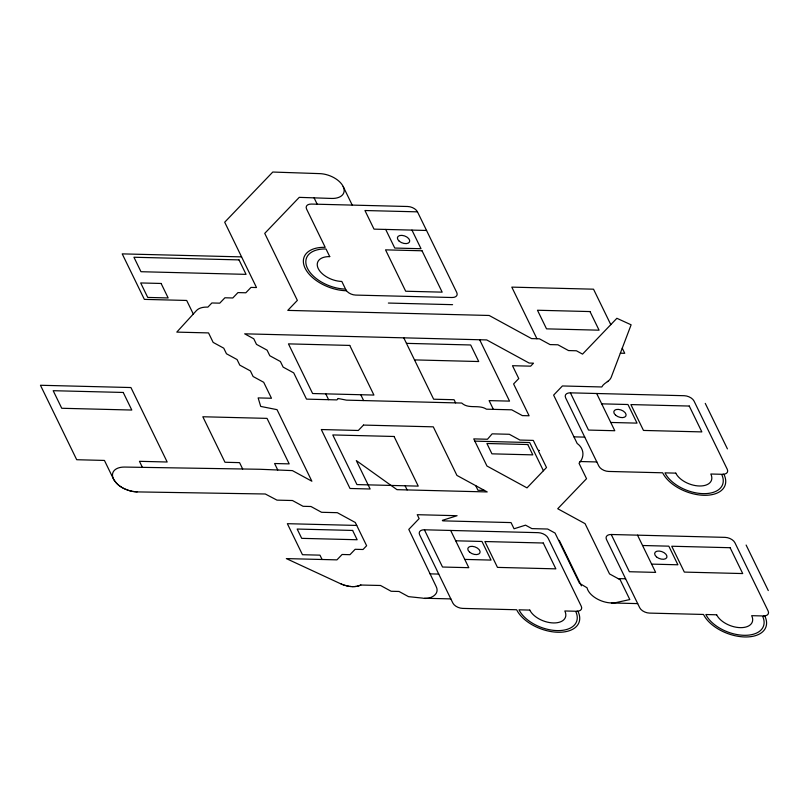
<?xml version="1.0" encoding="UTF-8"?>
<svg xmlns="http://www.w3.org/2000/svg" width="809" height="809" viewBox="0 0 809 809"><rect width="100%" height="100%" fill="white"/><g stroke="black" fill="none" stroke-linecap="round" stroke-linejoin="round"><path stroke-width="1.21" d="M360.875 584.988C354.362 588.062 346.656 586.414 340.336 583.633L286.335 558.594L336.938 559.868L342.096 554.489L349.973 554.681L355.141 549.301L363.019 549.493L366.619 545.731L355.313 522.503L337.313 512.684L321.557 512.289L310.959 506.505L303.072 506.303L292.474 500.518L276.971 500.134L265.312 493.996L137.267 491.902C127.792 491.437 117.224 487.008 113.038 477.988A19.345 11.093 20.6 0 1 124.738 467.066L259.881 469.271L292.403 470.605L311.869 481.224L277.022 409.647L260.71 406.421L258.142 397.907L271.47 398.25L263.704 382.293L253.106 376.509L250.385 370.916L239.788 365.132L237.067 359.55L226.469 353.766L223.749 348.183L213.151 342.399L208.54 332.914L176.787 332.115L196.476 310.555A19.345 11.093 20.6 0 1 206.952 307.096L207.873 307.137L211.877 302.971L219.755 303.163L224.912 297.783L232.8 297.975L237.957 292.595L245.835 292.787L251.002 287.407L256.504 287.539L224.7 222.212L272.775 172.044L319.818 173.632A19.345 11.093 20.6 0 1 342.571 185.413L343.228 186.626A19.345 11.093 20.6 0 1 331.468 198.438L299.249 197.356L264.735 233.376L297.358 300.392L287.771 310.393L489.162 315.47L531.564 338.607L539.441 338.809L550.039 344.594L557.917 344.786L568.515 350.57L576.402 350.772L582.541 354.12L616.883 318.291L631.121 324.803L611.048 377.712C609.157 381.878 603.878 382.768 601.805 386.965L562.397 385.964L553.629 395.116L577.161 443.453C583.926 448.257 585.008 456.863 579.022 463.274L586.535 478.685L557.725 508.74L585.069 523.656L609.541 573.925L620.139 579.709L629.806 599.56L616.367 602.513A19.345 11.093 20.6 0 1 611.564 602.948L609.824 602.857A19.345 11.093 20.6 0 1 587.051 587.779L579.517 583.319L555.055 533.06L547.653 529.025L531.887 528.621L525.537 525.162L514.049 528.773L511.035 522.584L442.745 520.854L442.351 520.349L457.085 515.707L417.242 514.696L419.143 518.599L408.798 529.399L436.071 586.343C440.531 594.746 429.387 599.894 422.47 598.104L408.494 596.638L399.019 591.47L391.141 591.268L380.543 585.483L360.794 585.028M607.923 381.302L607.367 381.626M360.207 585.322L359.57 585.574M358.923 585.817L358.215 586.009M357.507 586.191L356.749 586.323M355.99 586.454L355.191 586.525M354.382 586.596L353.543 586.616M137.156 491.892L136.286 491.852M352.704 586.626L351.834 586.576M417.484 211.847A8.06 4.621 20.6 0 0 407.675 206.497L311.354 204.07A8.06 4.621 20.6 0 0 306.581 209.056L325.208 247.321A33.857 19.416 20.6 0 0 305.124 268.264A33.857 19.416 20.6 0 0 346.353 290.755L345.847 289.723A8.06 4.621 20.6 0 0 355.657 295.083L451.978 297.51A8.06 4.621 20.6 0 0 456.761 292.524L417.484 211.847L364.95 210.522L374.011 229.139L426.555 230.464M241.578 256.888L122.21 253.874L144.366 299.381L186.687 300.452L193.3 314.034M388.371 303.051L452.585 304.669M406.462 343.36L470.676 344.978L478.726 361.532L414.521 359.904M620.351 353.199L624.74 353.311L622.252 348.183M570.396 392.84L684.232 395.712A8.06 4.621 20.6 0 1 694.041 401.062L727.271 469.321A8.06 4.621 20.6 0 1 722.488 474.307L723.954 474.347A33.857 19.416 20.6 0 1 703.881 495.29A33.857 19.416 20.6 0 1 662.662 472.8L608.661 471.445A8.06 4.621 20.6 0 1 598.842 466.085L565.622 397.826A8.06 4.621 20.6 0 1 570.396 392.84L588.517 430.075L614.789 430.732L596.668 393.498M601.704 403.843L627.966 404.51L637.027 423.127L610.765 422.46M573.945 436.86L584.745 437.123M474.853 441.148L529.683 442.533L543.415 470.747M579.861 461.524L596.83 461.949M484.439 490.426L477.957 490.264L475.722 485.673M356.739 525.435L287.357 523.686L302.465 554.711L319.97 555.156L322.083 559.494M424.401 529.794L538.228 532.666A8.06 4.621 20.6 0 1 548.047 538.015L581.277 606.275A8.06 4.621 20.6 0 1 576.493 611.27L577.95 611.301A33.857 19.416 20.6 0 1 557.876 632.254A33.857 19.416 20.6 0 1 516.658 609.753L462.667 608.398A8.06 4.621 20.6 0 1 452.848 603.039L419.618 534.779A8.06 4.621 20.6 0 1 424.401 529.794L442.523 567.028L468.795 567.685L450.674 530.461M611.25 534.496L725.086 537.368A8.06 4.621 20.6 0 1 734.906 542.718L768.125 610.987A8.06 4.621 20.6 0 1 763.352 615.973L764.808 616.003A33.857 19.416 20.6 0 1 744.735 636.956A33.857 19.416 20.6 0 1 703.517 614.456L649.516 613.101A8.06 4.621 20.6 0 1 639.707 607.741L606.477 539.482A8.06 4.621 20.6 0 1 611.25 534.496L629.382 571.73L655.644 572.388L637.522 535.164M455.7 540.796L481.972 541.464L491.033 560.081L464.771 559.413M642.558 545.499L668.831 546.166L677.891 564.783L651.619 564.116M430.095 573.864L438.751 574.087M618.096 578.597L625.61 578.789M424.563 598.245L450.835 598.903M611.422 602.948L637.694 603.605M135.406 491.801L134.516 491.7M350.843 586.525L350.064 586.424M133.627 491.589L132.727 491.427M349.175 586.313L348.274 586.151M131.816 491.255L130.906 491.033M347.364 585.979L346.454 585.767M129.996 490.81L129.096 490.537M345.544 585.544L344.644 585.271M128.196 490.264L127.296 489.93M343.744 584.988L342.854 584.664M126.406 489.607L125.537 489.233M341.964 584.331L341.095 583.956M124.677 488.848L123.838 488.434M122.998 488.009L122.199 487.544M121.299 487.018L120.642 486.583M119.793 486.017L119.196 485.552M118.498 485.016L117.851 484.46M117.133 483.822L116.638 483.317M116.071 482.74L115.566 482.144M115.07 481.547L114.635 480.951M114.221 480.344L113.867 479.737M113.493 479.049L104.432 460.432L76.703 459.724L40.45 385.266L130.927 387.541L167.18 462.01L139.451 461.312L142.394 467.359M705.266 403.388L727.422 448.894M746.12 545.044L768.277 590.56M610.795 324.642L593.523 289.187L511.804 287.124L536.933 338.738M479.656 339.75L509.539 401.122L489.101 400.607L493.369 409.354M411.953 230.1L421.024 248.717L394.752 248.05L385.691 229.432M559.272 540.341L581.418 585.858M455.619 402.892L454.082 399.727L433.644 399.211L403.772 337.838M343.158 186.475L352.218 205.092M314.094 197.861L317.189 204.212M360.784 394.741L363.615 400.566M405.107 485.794L407.119 489.93M325.754 393.852L328.596 399.686M277.75 469.999L274.595 463.517L289.187 463.881L267.031 418.374L202.826 416.756L224.973 462.263L239.565 462.637L242.67 468.998M539.016 450.492L538.511 451.109L546.5 467.521L527.003 487.878L486.957 466.024L473.75 438.893L487.463 439.247L492.145 433.846L509.316 434.281L519.914 440.056L533.293 440.399L537.914 449.885L539.016 450.492M338.223 398.513L336.898 399.899L306.5 399.13L293.728 372.888L283.13 367.104L280.41 361.522L269.812 355.738L267.091 350.155L256.493 344.371L253.773 338.789L244.682 333.824L486.735 339.932L529.137 363.059L533.515 363.17L530.643 366.164L512.501 365.708L518.761 378.561L513.604 383.951L529.096 415.775L522.341 415.604L511.733 409.819L486.472 409.182C478.635 404.146 468.654 409.485 461.737 403.044L346.464 400.142L338.223 398.513M363.494 425.079L358.326 430.469L321.304 429.539L350.004 488.484L370.138 489L356.314 460.584L396.997 489.667L487.22 491.943L456.933 475.419L433.29 426.839L363.494 425.079M422.025 250.78L385.539 249.86L405.683 291.23L442.169 292.15L422.025 250.78M239.009 259.891L133.93 257.242L140.978 271.713L246.057 274.362L239.009 259.891M161.112 283.463L140.685 282.948L147.734 297.429L168.161 297.945L161.112 283.463M590.014 311.566L537.469 310.241L546.53 328.858L599.075 330.183L590.014 311.566M349.751 345.423L288.459 343.876L312.618 393.528L373.92 395.065L349.751 345.423M689.268 406.047L630.889 404.581L643.479 430.439L701.848 431.905L689.268 406.047M123.231 392.456L53.182 390.696L61.737 408.272L131.796 410.042L123.231 392.456M394.074 436.476L332.782 434.939L356.951 484.581L418.243 486.118L394.074 436.476M527.771 444.525L486.907 443.494L491.943 453.839L532.797 454.87L527.771 444.525M675.788 473.134L664.988 472.861A31.278 17.94 20.6 0 0 703.072 493.642A31.278 17.94 20.6 0 0 721.618 474.286L710.818 474.013A19.345 11.093 20.6 0 1 699.35 485.987A19.345 11.093 20.6 0 1 675.788 473.134M352.623 530.441L297.166 529.046L301.706 538.349L357.153 539.745L352.623 530.441M543.264 543.011L484.894 541.534L497.474 567.392L555.854 568.858L543.264 543.011M730.122 547.713L671.743 546.237L684.333 572.094L742.713 573.561L730.122 547.713M529.794 610.087L518.994 609.814A31.278 17.94 20.6 0 0 557.077 630.595A31.278 17.94 20.6 0 0 575.624 611.24L564.824 610.977A19.345 11.093 20.6 0 1 553.346 622.94A19.345 11.093 20.6 0 1 529.794 610.087M716.653 614.789L705.852 614.516A31.278 17.94 20.6 0 0 743.926 635.298A31.278 17.94 20.6 0 0 762.472 615.942L751.672 615.679A19.345 11.093 20.6 0 1 740.205 627.642A19.345 11.093 20.6 0 1 716.653 614.789M329.738 256.625L326.007 248.97A31.278 17.94 20.6 0 0 307.46 268.325A31.278 17.94 20.6 0 0 345.544 289.106L341.823 281.451A19.345 11.093 20.6 0 1 318.261 268.598A19.345 11.093 20.6 0 1 329.738 256.625M469.604 552.153A6.452 3.701 20.6 0 0 479.929 552.871A6.452 3.701 20.6 0 0 472.325 546.338A6.452 3.701 20.6 0 0 469.604 552.153M399.211 241.183A6.452 3.701 20.6 0 0 409.526 241.911A6.452 3.701 20.6 0 0 401.931 235.368A6.452 3.701 20.6 0 0 399.211 241.183M656.463 556.855A6.452 3.701 20.6 0 0 666.778 557.573A6.452 3.701 20.6 0 0 659.183 551.04A6.452 3.701 20.6 0 0 656.463 556.855M615.609 415.199A6.452 3.701 20.6 0 0 625.923 415.917A6.452 3.701 20.6 0 0 618.319 409.384A6.452 3.701 20.6 0 0 615.609 415.199"/></g></svg>
